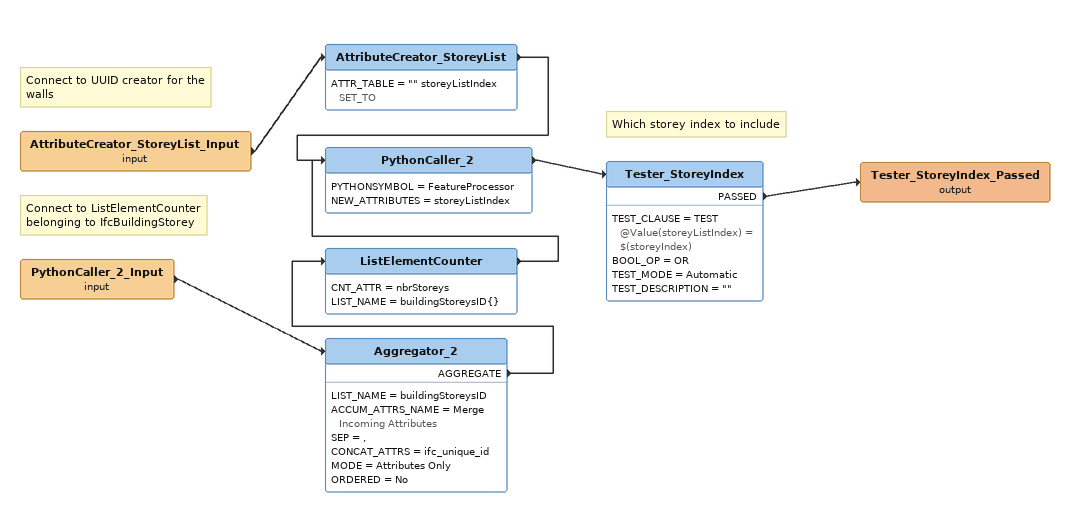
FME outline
Note: Connect to UUID creator for the walls
AttributeCreator_StoreyList_Input (input)
    -> AttributeCreator_StoreyList
AttributeCreator_StoreyList
    ATTR_TABLE = "" storeyListIndex SET_TO
    -> PythonCaller_2
Note: Connect to ListElementCounter / belonging to IfcBuildingStorey
PythonCaller_2_Input (input)
    -> Aggregator_2
Aggregator_2
    LIST_NAME = buildingStoreysID
    ACCUM_ATTRS_NAME = Merge Incoming Attributes
    SEP = ,
    CONCAT_ATTRS = ifc_unique_id
    MODE = Attributes Only
    ORDERED = No
    AGGREGATE -> ListElementCounter
ListElementCounter
    CNT_ATTR = nbrStoreys
    LIST_NAME = buildingStoreysID{}
    -> PythonCaller_2
PythonCaller_2
    PYTHONSYMBOL = FeatureProcessor
    NEW_ATTRIBUTES = storeyListIndex
    -> Tester_StoreyIndex
Note: Which storey index to include
Tester_StoreyIndex
    TEST_CLAUSE = TEST @Value(storeyListIndex) = $(storeyIndex)
    BOOL_OP = OR
    TEST_MODE = Automatic
    TEST_DESCRIPTION = ""
    PASSED -> Tester_StoreyIndex_Passed (output)
Tester_StoreyIndex_Passed (output)
